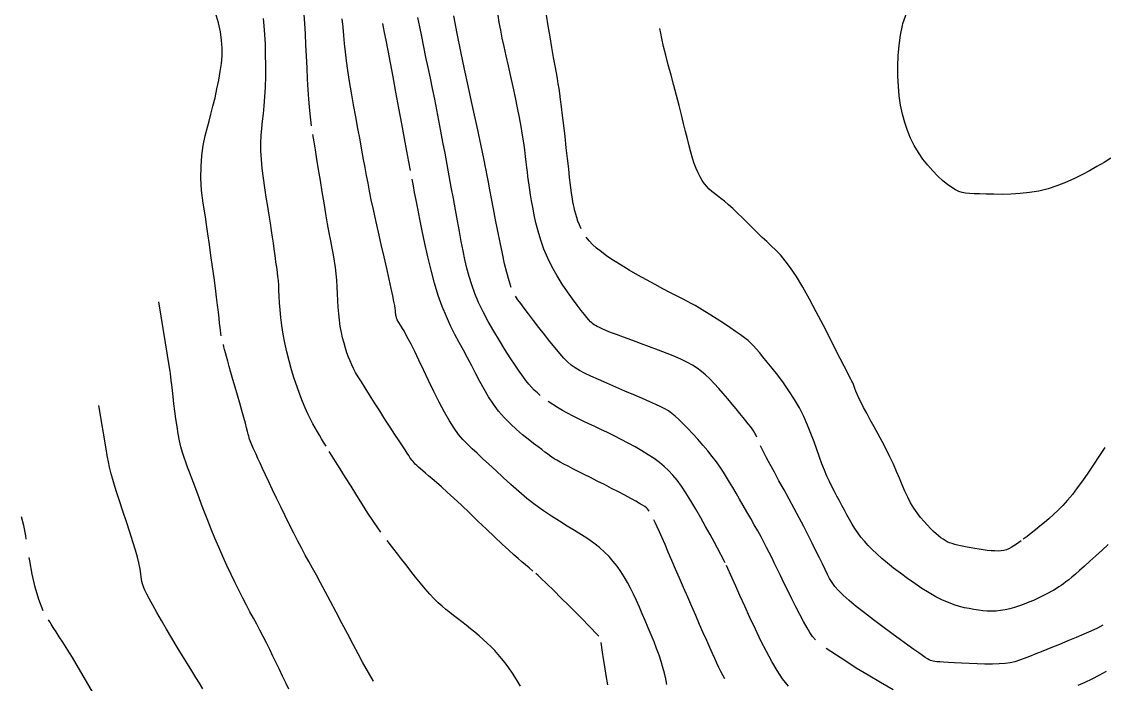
# Model space of a CAD drawing. Header units: millimetres. Extents: x 2235526 to 2245569, y 371981 to 382303.
# Drawn here: x 2242926.4 to 2243146.8, y 377768.9 to 377903.7 of the extents above; entities that cross this region are included whole.
import ezdxf

# ---------------------------------------------------------------- set-up
doc = ezdxf.new("R2010")
doc.units = ezdxf.units.MM
doc.linetypes.add('CONTI', pattern=[0])
for name, color, linetype, transparency in [('145', 10, 'CONTI', 0.7), ('147', 10, 'CONTI', 0.7), ('149', 10, 'CONTI', 0.7), ('151', 10, 'CONTI', 0.7), ('153', 10, 'CONTI', 0.7), ('155', 10, 'CONTI', 0.7), ('157', 10, 'CONTI', 0.7), ('159', 10, 'CONTI', 0.7), ('161', 10, 'CONTI', 0.7), ('163', 10, 'CONTI', 0.7), ('165', 10, 'CONTI', 0.7), ('167', 10, 'CONTI', 0.7), ('169', 10, 'CONTI', 0.7), ('171', 10, 'CONTI', 0.7)]:
    doc.layers.add(name, color=color, linetype=linetype, transparency=transparency)

msp = doc.modelspace()

# ---------------------------------------------------------------- linework, layer by layer
at = {"layer": '145'}
for points in [[(2242927.36, 377798.44), (2242927.25, 377799.13), (2242926.86, 377801.27), (2242926.43, 377803.02)], [(2242930.84, 377783.9), (2242929.93, 377786.19), (2242929.18, 377788.72), (2242928.58, 377791.38), (2242928.08, 377794.08), (2242927.97, 377794.77)]]:
    msp.add_lwpolyline(points, dxfattribs=at)
at = {"layer": '145', "elevation": 145}
msp.add_lwpolyline([(2242943.23, 377763.37), (2242936.81, 377774.41), (2242936.19, 377775.37), (2242935.51, 377776.43), (2242934.8, 377777.54), (2242934.09, 377778.62), (2242933.44, 377779.64), (2242932.86, 377780.54), (2242932.47, 377781.16), (2242932.14, 377781.68), (2242931.87, 377782.1)], dxfattribs=at)
at = {"layer": '147', "elevation": 147}
msp.add_lwpolyline([(2242963.32, 377768.05), (2242962.62, 377769.18), (2242961.87, 377770.37), (2242961.06, 377771.68), (2242960.16, 377773.13), (2242959.15, 377774.77), (2242958.09, 377776.53), (2242956.99, 377778.35), (2242955.9, 377780.18), (2242954.87, 377781.95), (2242953.92, 377783.59), (2242953.1, 377785.04), (2242952.43, 377786.26), (2242951.92, 377787.27), (2242951.52, 377788.1), (2242951.24, 377788.78), (2242951.04, 377789.36), (2242950.9, 377789.87), (2242950.81, 377790.35), (2242950.74, 377790.83), (2242950.68, 377791.36), (2242950.59, 377791.97), (2242950.47, 377792.73), (2242950.27, 377793.66), (2242949.98, 377794.82), (2242949.58, 377796.25), (2242949.06, 377797.96), (2242948.44, 377799.91), (2242947.75, 377802), (2242947.04, 377804.15), (2242946.34, 377806.29), (2242945.69, 377808.32), (2242945.13, 377810.16), (2242944.68, 377811.75), (2242944.33, 377813.1), (2242944.08, 377814.22), (2242943.9, 377815.14), (2242943.77, 377815.88), (2242943.7, 377816.47), (2242942.11, 377825.64)], dxfattribs=at)
at = {"layer": '149', "elevation": 149}
msp.add_lwpolyline([(2242980.81, 377767.95), (2242980.17, 377769.25), (2242979.53, 377770.59), (2242978.88, 377771.94), (2242978.23, 377773.31), (2242977.57, 377774.69), (2242976.91, 377776.05), (2242976.25, 377777.39), (2242975.59, 377778.69), (2242974.92, 377779.95), (2242974.26, 377781.2), (2242973.58, 377782.44), (2242972.89, 377783.72), (2242972.17, 377785.05), (2242971.44, 377786.45), (2242970.67, 377787.96), (2242969.87, 377789.59), (2242969.05, 377791.32), (2242968.21, 377793.13), (2242967.38, 377794.98), (2242966.56, 377796.84), (2242965.77, 377798.7), (2242965.02, 377800.52), (2242964.32, 377802.27), (2242963.66, 377803.95), (2242963.05, 377805.55), (2242962.49, 377807.06), (2242961.96, 377808.48), (2242961.47, 377809.8), (2242961.01, 377811), (2242960.59, 377812.1), (2242960.19, 377813.12), (2242959.82, 377814.11), (2242959.47, 377815.1), (2242959.15, 377816.13), (2242958.85, 377817.24), (2242958.57, 377818.48), (2242958.31, 377819.87), (2242958.06, 377821.37), (2242957.83, 377822.93), (2242957.62, 377824.5), (2242957.43, 377826.02), (2242957.26, 377827.46), (2242957.11, 377828.74), (2242956.98, 377829.84), (2242956.87, 377830.76), (2242956.78, 377831.52), (2242956.7, 377832.13), (2242956.63, 377832.62), (2242956.58, 377833), (2242954.32, 377846.76)], dxfattribs=at)
at = {"layer": '151', "elevation": 151}
for points in [[(2242964.25, 377882.29), (2242964.57, 377883.48), (2242964.95, 377884.9), (2242965.36, 377886.51), (2242965.78, 377888.24), (2242966.18, 377890.03), (2242966.55, 377891.83), (2242966.86, 377893.57), (2242967.09, 377895.22), (2242967.22, 377896.8), (2242967.23, 377898.36), (2242967.12, 377899.97), (2242966.87, 377901.66), (2242966.46, 377903.49), (2242965.89, 377905.5)], [(2242967.05, 377839.81), (2242966.88, 377840.88), (2242966.81, 377841.55), (2242966.71, 377842.4), (2242966.6, 377843.42), (2242966.46, 377844.63), (2242966.29, 377846.05), (2242966.09, 377847.68), (2242965.85, 377849.55), (2242965.58, 377851.63), (2242965.28, 377853.87), (2242964.96, 377856.16), (2242964.64, 377858.42), (2242964.34, 377860.55), (2242964.07, 377862.46), (2242963.85, 377864.06)], [(2242998, 377769.6), (2242995.76, 377773.48), (2242994.9, 377775.12), (2242993.89, 377777.04), (2242992.78, 377779.17), (2242991.61, 377781.4), (2242990.43, 377783.65), (2242989.29, 377785.82), (2242988.22, 377787.82), (2242987.26, 377789.59), (2242986.41, 377791.15), (2242985.62, 377792.57), (2242984.88, 377793.92), (2242984.15, 377795.24), (2242983.42, 377796.6), (2242982.64, 377798.07), (2242981.81, 377799.69), (2242980.94, 377801.42), (2242980.05, 377803.21), (2242979.16, 377805.03), (2242978.29, 377806.82), (2242977.47, 377808.54), (2242976.72, 377810.13), (2242976.04, 377811.56), (2242975.45, 377812.83), (2242974.94, 377813.94), (2242974.5, 377814.91), (2242974.13, 377815.73), (2242973.81, 377816.43), (2242973.55, 377817.01), (2242972.77, 377818.82), (2242972.74, 377818.97), (2242972.7, 377819.16), (2242972.64, 377819.44), (2242972.55, 377819.82), (2242972.41, 377820.37), (2242972.22, 377821.09), (2242971.97, 377822.05), (2242971.63, 377823.24), (2242971.24, 377824.64), (2242970.8, 377826.16), (2242970.34, 377827.76), (2242969.87, 377829.37), (2242969.43, 377830.93), (2242969.02, 377832.37), (2242968.68, 377833.59), (2242968.38, 377834.66), (2242968.13, 377835.59), (2242967.92, 377836.38), (2242967.74, 377837.05), (2242967.6, 377837.6), (2242967.48, 377838.05)]]:
    msp.add_lwpolyline(points, dxfattribs=at)
at = {"layer": '151'}
msp.add_lwpolyline([(2242963.85, 377864.06), (2242963.35, 377866.79), (2242963.04, 377869.4), (2242962.91, 377871.88), (2242962.93, 377874.24), (2242963.09, 377876.47), (2242963.37, 377878.55), (2242963.77, 377880.49), (2242964.25, 377882.29)], dxfattribs=at)
at = {"layer": '153', "elevation": 153}
for points in [[(2242988.38, 377817.37), (2242987.88, 377818.18), (2242987.44, 377818.9), (2242987.03, 377819.6), (2242986.61, 377820.33), (2242986.17, 377821.1), (2242985.7, 377821.96), (2242985.21, 377822.91), (2242984.69, 377823.97), (2242984.15, 377825.15), (2242983.6, 377826.45), (2242983.04, 377827.89), (2242982.47, 377829.46), (2242981.91, 377831.14), (2242981.37, 377832.91), (2242980.86, 377834.73), (2242980.39, 377836.57), (2242979.98, 377838.4), (2242979.64, 377840.19), (2242979.37, 377841.91), (2242979.18, 377843.54), (2242979.03, 377845.09), (2242978.93, 377846.53), (2242978.85, 377847.86), (2242978.79, 377849.06), (2242978.74, 377850.14), (2242978.67, 377851.08), (2242978.59, 377851.91), (2242978.51, 377852.67), (2242978.41, 377853.38), (2242978.31, 377854.1), (2242978.19, 377854.84), (2242978.07, 377855.64), (2242977.95, 377856.54), (2242977.81, 377857.54), (2242977.65, 377858.65), (2242977.48, 377859.89), (2242977.28, 377861.25), (2242977.06, 377862.74), (2242976.8, 377864.37), (2242976.51, 377866.14), (2242976.21, 377868.01), (2242975.91, 377869.95), (2242975.63, 377871.9), (2242975.39, 377873.83), (2242975.21, 377875.68), (2242975.11, 377877.43), (2242975.1, 377879.03), (2242975.17, 377880.54), (2242975.29, 377881.99), (2242975.45, 377883.45), (2242975.63, 377884.98), (2242975.8, 377886.61), (2242975.94, 377888.41), (2242976.04, 377890.42), (2242976.09, 377892.57), (2242976.11, 377894.79), (2242976.08, 377897.01), (2242976.02, 377899.15), (2242975.92, 377901.13), (2242975.8, 377902.88), (2242975.64, 377904.36)], [(2242999.51, 377799.93), (2242998.76, 377801), (2242997.91, 377802.26), (2242996.9, 377803.79), (2242995.8, 377805.52), (2242994.63, 377807.35), (2242993.46, 377809.22), (2242992.31, 377811.04), (2242991.25, 377812.76), (2242990.3, 377814.28), (2242989.61, 377815.38), (2242989.03, 377816.32)], [(2243027.96, 377768.57), (2243027.12, 377769.93), (2243026.31, 377771.19), (2243025.54, 377772.32), (2243024.81, 377773.32), (2243024.1, 377774.22), (2243023.4, 377775.05), (2243022.69, 377775.83), (2243021.95, 377776.57), (2243021.18, 377777.3), (2243020.37, 377778.04), (2243019.52, 377778.78), (2243018.64, 377779.53), (2243017.75, 377780.26), (2243016.86, 377780.97), (2243015.99, 377781.66), (2243015.14, 377782.32), (2243014.33, 377782.94), (2243013.54, 377783.54), (2243012.77, 377784.16), (2243011.99, 377784.82), (2243011.19, 377785.54), (2243010.36, 377786.35), (2243009.48, 377787.28), (2243008.55, 377788.35), (2243007.58, 377789.51), (2243006.59, 377790.74), (2243005.61, 377791.99), (2243004.66, 377793.22), (2243003.76, 377794.39), (2243002.94, 377795.46), (2243002.18, 377796.43), (2243001.48, 377797.31), (2243000.82, 377798.17)]]:
    msp.add_lwpolyline(points, dxfattribs=at)
at = {"layer": '155', "elevation": 155}
for points in [[(2242985.42, 377882.52), (2242985.26, 377883.73), (2242985.11, 377884.99), (2242984.98, 377886.37), (2242984.86, 377887.93), (2242984.74, 377889.88), (2242984.63, 377892.04), (2242984.52, 377894.33), (2242984.41, 377896.68), (2242984.29, 377899.02), (2242984.17, 377901.26), (2242984.04, 377903.34), (2242983.89, 377905.19)], [(2243030.48, 377791.98), (2243029.69, 377792.66), (2243028.97, 377793.27), (2243028.24, 377793.87), (2243027.46, 377794.52), (2243026.58, 377795.28), (2243025.54, 377796.22), (2243024.2, 377797.47), (2243022.66, 377798.92), (2243021, 377800.5), (2243019.28, 377802.15), (2243017.56, 377803.8), (2243015.91, 377805.37), (2243014.38, 377806.8), (2243013.04, 377808.04), (2243011.86, 377809.09), (2243010.85, 377809.98), (2243009.97, 377810.72), (2243009.22, 377811.35), (2243008.58, 377811.88), (2243008.04, 377812.34), (2243007.57, 377812.75), (2243007.18, 377813.11), (2243006.83, 377813.44), (2243006.54, 377813.74), (2243006.29, 377814.02), (2243006.07, 377814.28), (2243005.86, 377814.54), (2243005.66, 377814.8), (2243005.45, 377815.1), (2243005.19, 377815.48), (2243004.87, 377815.97), (2243004.45, 377816.61), (2243003.92, 377817.44), (2243003.23, 377818.5), (2243002.39, 377819.79), (2243001.42, 377821.28), (2243000.37, 377822.9), (2242999.29, 377824.57), (2242998.23, 377826.22), (2242997.22, 377827.8), (2242996.32, 377829.22), (2242995.56, 377830.44), (2242994.93, 377831.48), (2242994.4, 377832.38), (2242993.96, 377833.19), (2242993.59, 377833.95), (2242993.26, 377834.71), (2242992.94, 377835.5), (2242992.63, 377836.36), (2242992.32, 377837.3), (2242992.03, 377838.31), (2242991.75, 377839.39), (2242991.5, 377840.53), (2242991.28, 377841.74), (2242991.1, 377842.99), (2242990.96, 377844.3), (2242990.86, 377845.65), (2242990.78, 377847.02), (2242990.71, 377848.4), (2242990.64, 377849.78), (2242990.55, 377851.13), (2242990.43, 377852.45), (2242990.28, 377853.73), (2242990.1, 377855.01), (2242989.88, 377856.31), (2242989.62, 377857.68), (2242989.34, 377859.17), (2242989.03, 377860.8), (2242988.69, 377862.63), (2242988.34, 377864.67), (2242987.97, 377866.86), (2242987.59, 377869.14), (2242987.22, 377871.43), (2242986.86, 377873.66), (2242986.52, 377875.76), (2242986.21, 377877.66), (2242985.94, 377879.31), (2242985.7, 377880.76)], [(2243043.9, 377778.75), (2243041.73, 377781), (2243040.6, 377782.15), (2243039.26, 377783.5), (2243037.78, 377784.97), (2243036.24, 377786.5), (2243034.72, 377788), (2243033.28, 377789.39), (2243032, 377790.6), (2243031.52, 377791.05), (2243031.07, 377791.46)], [(2243045.69, 377768.83), (2243045.39, 377770.76), (2243045.11, 377772.56), (2243044.86, 377774.16), (2243044.65, 377775.51), (2243044.34, 377777.44)]]:
    msp.add_lwpolyline(points, dxfattribs=at)
at = {"layer": '157', "elevation": 157}
msp.add_lwpolyline([(2243057.75, 377768.94), (2243057.51, 377770.07), (2243057.25, 377771.2), (2243056.94, 377772.36), (2243056.58, 377773.58), (2243056.15, 377774.87), (2243055.65, 377776.22), (2243055.12, 377777.61), (2243054.54, 377779.04), (2243053.94, 377780.47), (2243053.34, 377781.9), (2243052.73, 377783.3), (2243052.14, 377784.67), (2243051.55, 377785.99), (2243050.96, 377787.27), (2243050.35, 377788.5), (2243049.73, 377789.69), (2243049.07, 377790.83), (2243048.38, 377791.92), (2243047.63, 377792.97), (2243046.83, 377793.96), (2243045.96, 377794.93), (2243045.02, 377795.86), (2243044, 377796.76), (2243042.88, 377797.64), (2243041.67, 377798.51), (2243040.34, 377799.37), (2243038.93, 377800.25), (2243037.43, 377801.15), (2243035.87, 377802.1), (2243034.25, 377803.12), (2243032.6, 377804.23), (2243030.93, 377805.43), (2243029.25, 377806.75), (2243027.59, 377808.15), (2243025.96, 377809.59), (2243024.39, 377811.03), (2243022.9, 377812.42), (2243021.51, 377813.73), (2243020.24, 377814.91), (2243019.1, 377815.94), (2243018.08, 377816.87), (2243017.14, 377817.77), (2243016.24, 377818.72), (2243015.36, 377819.78), (2243014.46, 377821.03), (2243013.51, 377822.53), (2243012.49, 377824.33), (2243011.42, 377826.36), (2243010.33, 377828.53), (2243009.25, 377830.73), (2243008.22, 377832.89), (2243007.27, 377834.89), (2243006.42, 377836.65), (2243005.71, 377838.1), (2243005.12, 377839.24), (2243004.64, 377840.13), (2243004.26, 377840.81), (2243003.95, 377841.31), (2243003.71, 377841.69), (2243003.52, 377841.97), (2243002.85, 377843.11), (2243002.79, 377843.26), (2243002.74, 377843.43), (2243002.69, 377843.61), (2243002.64, 377843.79), (2243002.59, 377843.99), (2243002.56, 377844.21), (2243002.53, 377844.43), (2243002.51, 377844.66), (2243002.48, 377844.97), (2243002.43, 377845.39), (2243002.34, 377846), (2243002.19, 377846.84), (2243001.96, 377847.97), (2243001.65, 377849.46), (2243001.24, 377851.33), (2243000.74, 377853.5), (2243000.19, 377855.88), (2242999.62, 377858.38), (2242999.04, 377860.88), (2242998.5, 377863.29), (2242998.01, 377865.52), (2242997.59, 377867.49), (2242997.23, 377869.25), (2242996.92, 377870.87), (2242996.63, 377872.44), (2242996.34, 377874.03), (2242996.03, 377875.72), (2242995.69, 377877.58), (2242995.3, 377879.68), (2242994.87, 377881.96), (2242994.42, 377884.35), (2242993.97, 377886.8), (2242993.54, 377889.23), (2242993.14, 377891.57), (2242992.8, 377893.76), (2242992.53, 377895.74), (2242992.32, 377897.56), (2242992.14, 377899.27), (2242991.99, 377900.93), (2242991.83, 377902.59), (2242991.66, 377904.32)], dxfattribs=at)
at = {"layer": '159', "elevation": 159}
for points in [[(2243005.55, 377873.48), (2243005.22, 377875.23), (2243004.83, 377877.35), (2243004.34, 377879.97), (2243003.79, 377882.95), (2243003.19, 377886.13), (2243002.59, 377889.36), (2243002, 377892.49), (2243001.46, 377895.36), (2243001, 377897.84), (2243000.59, 377899.96), (2243000.3, 377901.52), (2243000.08, 377902.62), (2242999.94, 377903.36)], [(2243054.16, 377804.16), (2243054, 377804.4), (2243053.81, 377804.62), (2243053.57, 377804.85), (2243053.24, 377805.1), (2243052.78, 377805.4), (2243052.18, 377805.76), (2243051.4, 377806.2), (2243050.39, 377806.75), (2243049.19, 377807.39), (2243047.87, 377808.08), (2243046.47, 377808.81), (2243045.02, 377809.56), (2243043.58, 377810.3), (2243042.19, 377811), (2243040.9, 377811.65), (2243039.71, 377812.25), (2243038.62, 377812.8), (2243037.63, 377813.3), (2243036.76, 377813.75), (2243035.99, 377814.15), (2243035.34, 377814.51), (2243034.79, 377814.84), (2243034.32, 377815.14), (2243033.87, 377815.46), (2243033.42, 377815.8), (2243032.9, 377816.2), (2243032.29, 377816.68), (2243031.53, 377817.26), (2243030.61, 377817.96), (2243029.54, 377818.78), (2243028.37, 377819.72), (2243027.14, 377820.77), (2243025.89, 377821.92), (2243024.66, 377823.16), (2243023.5, 377824.5), (2243022.43, 377825.92), (2243021.45, 377827.4), (2243020.54, 377828.95), (2243019.67, 377830.52), (2243018.84, 377832.12), (2243018.02, 377833.73), (2243017.19, 377835.32), (2243016.33, 377836.9), (2243015.47, 377838.49), (2243014.59, 377840.13), (2243013.72, 377841.87), (2243012.86, 377843.74), (2243012.02, 377845.78), (2243011.22, 377848.03), (2243010.45, 377850.51), (2243009.74, 377853.16), (2243009.07, 377855.88), (2243008.47, 377858.58), (2243007.92, 377861.18), (2243007.44, 377863.58), (2243007.02, 377865.7), (2243006.69, 377867.45), (2243006.4, 377868.95), (2243006.14, 377870.34), (2243005.88, 377871.72)], [(2243069.53, 377770.06), (2243069.1, 377770.83), (2243068.7, 377771.59), (2243068.3, 377772.38), (2243067.9, 377773.23), (2243067.47, 377774.17), (2243066.99, 377775.23), (2243066.46, 377776.44), (2243065.84, 377777.85), (2243065.15, 377779.43), (2243064.4, 377781.13), (2243063.62, 377782.92), (2243062.8, 377784.79), (2243061.97, 377786.7), (2243061.14, 377788.62), (2243060.32, 377790.52), (2243059.52, 377792.37), (2243058.75, 377794.15), (2243058.03, 377795.82), (2243057.36, 377797.37), (2243056.75, 377798.77), (2243056.22, 377799.98), (2243055.78, 377800.95), (2243055.42, 377801.74), (2243055.11, 377802.4)]]:
    msp.add_lwpolyline(points, dxfattribs=at)
at = {"layer": '161', "elevation": 161}
for points in [[(2243031.97, 377827.72), (2243031.67, 377827.96), (2243031.39, 377828.21), (2243030.76, 377828.77), (2243030.18, 377829.36), (2243029.61, 377829.99), (2243029.03, 377830.73), (2243028.39, 377831.59), (2243027.67, 377832.63), (2243026.84, 377833.88), (2243025.87, 377835.36), (2243024.79, 377837.04), (2243023.66, 377838.87), (2243022.52, 377840.79), (2243021.4, 377842.76), (2243020.36, 377844.72), (2243019.43, 377846.62), (2243018.65, 377848.44), (2243018.01, 377850.18), (2243017.48, 377851.89), (2243017.02, 377853.59), (2243016.63, 377855.32), (2243016.26, 377857.13), (2243015.9, 377859.03), (2243015.52, 377861.07), (2243015.12, 377863.21), (2243014.71, 377865.44), (2243014.29, 377867.73), (2243013.86, 377870.06), (2243013.43, 377872.39), (2243013.01, 377874.7), (2243012.59, 377876.98), (2243012.17, 377879.22), (2243011.75, 377881.43), (2243011.34, 377883.62), (2243010.92, 377885.79), (2243010.49, 377887.94), (2243010.05, 377890.1), (2243009.6, 377892.25), (2243009.15, 377894.4), (2243008.7, 377896.52), (2243008.26, 377898.61), (2243007.84, 377900.67), (2243007.44, 377902.66), (2243007.08, 377904.6)], [(2243069.62, 377793.66), (2243069.49, 377793.95), (2243068.07, 377796.65), (2243067.38, 377797.92), (2243066.55, 377799.42), (2243065.62, 377801.08), (2243064.63, 377802.83), (2243063.6, 377804.6), (2243062.58, 377806.3), (2243061.59, 377807.87), (2243060.68, 377809.24), (2243059.8, 377810.44), (2243058.95, 377811.49), (2243058.09, 377812.42), (2243057.18, 377813.27), (2243056.21, 377814.07), (2243055.13, 377814.86), (2243053.94, 377815.65), (2243052.64, 377816.44), (2243051.28, 377817.24), (2243049.86, 377818.01), (2243048.43, 377818.77), (2243047.01, 377819.49), (2243045.64, 377820.17), (2243044.32, 377820.79), (2243043.06, 377821.38), (2243041.86, 377821.93), (2243040.71, 377822.47), (2243039.6, 377823), (2243038.53, 377823.53), (2243037.49, 377824.07), (2243036.46, 377824.66), (2243035.46, 377825.26), (2243034.5, 377825.87), (2243033.6, 377826.49)], [(2243082.48, 377768.55), (2243081.29, 377770.1), (2243080.17, 377771.78), (2243079.08, 377773.62), (2243077.99, 377775.63), (2243076.87, 377777.83), (2243075.74, 377780.16), (2243074.63, 377782.52), (2243073.57, 377784.83), (2243072.6, 377786.99), (2243071.74, 377788.92), (2243071.03, 377790.54), (2243069.85, 377793.15)]]:
    msp.add_lwpolyline(points, dxfattribs=at)
at = {"layer": '163', "elevation": 163}
for points in [[(2243026.08, 377849.66), (2243025.62, 377851), (2243025.15, 377852.7), (2243024.72, 377854.5), (2243024.27, 377856.56), (2243023.81, 377858.79), (2243023.34, 377861.12), (2243022.89, 377863.45), (2243022.46, 377865.68), (2243022.07, 377867.74), (2243021.72, 377869.54), (2243021.43, 377871.1), (2243021.17, 377872.42), (2243020.96, 377873.54), (2243020.77, 377874.48), (2243020.63, 377875.24), (2243020.5, 377875.87), (2243019.11, 377882.36), (2243018.58, 377884.7), (2243017.96, 377887.51), (2243017.27, 377890.67), (2243016.54, 377894.09), (2243015.8, 377897.67), (2243015.08, 377901.31), (2243014.41, 377904.9)], [(2243087.97, 377778.02), (2243087.39, 377778.7), (2243086.84, 377779.49), (2243086.26, 377780.46), (2243085.57, 377781.7), (2243084.81, 377783.13), (2243084, 377784.7), (2243083.17, 377786.34), (2243082.35, 377788), (2243081.56, 377789.6), (2243080.83, 377791.1), (2243080.19, 377792.43), (2243079.6, 377793.63), (2243079.06, 377794.74), (2243078.54, 377795.78), (2243078.02, 377796.81), (2243077.48, 377797.85), (2243076.89, 377798.95), (2243076.23, 377800.14), (2243075.53, 377801.39), (2243074.79, 377802.69), (2243074.03, 377804), (2243073.27, 377805.31), (2243072.52, 377806.59), (2243071.81, 377807.81), (2243071.15, 377808.96), (2243070.51, 377810.05), (2243069.88, 377811.09), (2243069.24, 377812.12), (2243068.56, 377813.14), (2243067.81, 377814.19), (2243066.98, 377815.28), (2243066.06, 377816.43), (2243065.07, 377817.6), (2243064.03, 377818.78), (2243062.99, 377819.91), (2243061.98, 377820.99), (2243061.03, 377821.96), (2243060.16, 377822.8), (2243059.41, 377823.5), (2243058.73, 377824.06), (2243058.05, 377824.55), (2243057.32, 377824.99), (2243056.48, 377825.42), (2243055.47, 377825.89), (2243054.24, 377826.43), (2243052.74, 377827.07), (2243051.04, 377827.8), (2243049.21, 377828.58), (2243047.34, 377829.38), (2243045.5, 377830.17), (2243043.79, 377830.93), (2243042.27, 377831.61), (2243041, 377832.21), (2243039.96, 377832.75), (2243039.07, 377833.29), (2243038.28, 377833.86), (2243037.54, 377834.51), (2243036.78, 377835.29), (2243035.93, 377836.24), (2243034.97, 377837.39), (2243033.91, 377838.7), (2243032.8, 377840.11), (2243031.68, 377841.55), (2243030.59, 377842.96), (2243029.57, 377844.29), (2243028.67, 377845.48), (2243028, 377846.37), (2243027.43, 377847.16), (2243026.95, 377847.9)], [(2243103.79, 377767.84), (2243101.2, 377769.29), (2243098.67, 377770.8), (2243096.28, 377772.27), (2243094.12, 377773.65), (2243092.27, 377774.85), (2243091.11, 377775.61), (2243090.15, 377776.26)], [(2243147.15, 377771.55), (2243145.64, 377770.73), (2243144.19, 377770.01), (2243142.77, 377769.35), (2243141.35, 377768.71)]]:
    msp.add_lwpolyline(points, dxfattribs=at)
at = {"layer": '165', "elevation": 165}
for points in [[(2243076.02, 377819.24), (2243075.83, 377819.66), (2243075.63, 377820.05), (2243075.37, 377820.49), (2243075.07, 377820.94), (2243074.72, 377821.42), (2243074.31, 377821.96), (2243073.82, 377822.56), (2243073.26, 377823.25), (2243072.6, 377824.05), (2243071.85, 377824.96), (2243071.03, 377825.96), (2243070.14, 377827.01), (2243069.22, 377828.08), (2243068.29, 377829.14), (2243067.37, 377830.14), (2243066.47, 377831.06), (2243065.62, 377831.87), (2243064.78, 377832.59), (2243063.91, 377833.23), (2243062.97, 377833.83), (2243061.92, 377834.41), (2243060.73, 377834.98), (2243059.35, 377835.59), (2243057.76, 377836.23), (2243056.02, 377836.91), (2243054.19, 377837.6), (2243052.35, 377838.28), (2243050.57, 377838.93), (2243048.92, 377839.53), (2243047.47, 377840.07), (2243046.28, 377840.53), (2243045.33, 377840.91), (2243044.58, 377841.23), (2243044.01, 377841.49), (2243043.56, 377841.72), (2243043.22, 377841.91), (2243042.95, 377842.08), (2243042.7, 377842.25), (2243042.46, 377842.45), (2243042.19, 377842.7), (2243041.87, 377843.05), (2243041.46, 377843.53), (2243040.94, 377844.17), (2243040.28, 377845), (2243039.46, 377846.06), (2243038.52, 377847.32), (2243037.5, 377848.75), (2243036.44, 377850.32), (2243035.39, 377852.01), (2243034.39, 377853.77), (2243033.48, 377855.59), (2243032.71, 377857.44), (2243032.06, 377859.28), (2243031.52, 377861.08), (2243031.08, 377862.81), (2243030.72, 377864.45), (2243030.43, 377865.96), (2243030.19, 377867.31), (2243029.99, 377868.49), (2243029.83, 377869.53), (2243029.69, 377870.46), (2243029.57, 377871.34), (2243029.46, 377872.2), (2243029.35, 377873.1), (2243029.24, 377874.06), (2243029.11, 377875.13), (2243028.97, 377876.33), (2243028.81, 377877.64), (2243028.61, 377879.09), (2243028.37, 377880.66), (2243028.08, 377882.38), (2243027.74, 377884.23), (2243027.35, 377886.22), (2243026.91, 377888.31), (2243026.44, 377890.45), (2243025.96, 377892.6), (2243025.48, 377894.71), (2243025.03, 377896.74), (2243024.61, 377898.64), (2243024.24, 377900.38), (2243023.92, 377902), (2243023.63, 377903.54), (2243023.37, 377905.06)], [(2243146.44, 377781), (2243145.34, 377780.38), (2243144, 377779.73), (2243142.61, 377779.12), (2243141.04, 377778.46), (2243139.34, 377777.77), (2243137.6, 377777.06), (2243135.88, 377776.37), (2243134.26, 377775.72), (2243132.79, 377775.13), (2243131.54, 377774.62), (2243130.46, 377774.19), (2243129.49, 377773.84), (2243128.56, 377773.55), (2243127.61, 377773.34), (2243126.57, 377773.18), (2243125.38, 377773.09), (2243124, 377773.05), (2243122.47, 377773.06), (2243120.87, 377773.1), (2243119.25, 377773.17), (2243117.69, 377773.25), (2243116.26, 377773.33), (2243115.03, 377773.4), (2243114.04, 377773.46), (2243113.27, 377773.51), (2243112.69, 377773.55), (2243112.25, 377773.6), (2243111.91, 377773.66), (2243111.63, 377773.73), (2243111.37, 377773.83), (2243111.1, 377773.96), (2243110.76, 377774.15), (2243110.32, 377774.43), (2243109.74, 377774.82), (2243108.98, 377775.34), (2243108.01, 377776.04), (2243106.77, 377776.93), (2243105.26, 377778.03), (2243103.54, 377779.29), (2243101.69, 377780.65), (2243099.81, 377782.07), (2243097.97, 377783.47), (2243096.27, 377784.81), (2243094.8, 377786.03), (2243093.61, 377787.08), (2243092.68, 377788), (2243091.94, 377788.84), (2243091.35, 377789.63), (2243090.86, 377790.45), (2243090.4, 377791.32), (2243089.92, 377792.3), (2243089.37, 377793.43), (2243088.76, 377794.71), (2243088.07, 377796.12), (2243087.32, 377797.65), (2243086.49, 377799.29), (2243085.61, 377801.02), (2243084.66, 377802.84), (2243083.65, 377804.72), (2243082.61, 377806.63), (2243081.57, 377808.52), (2243080.55, 377810.35), (2243079.61, 377812.08), (2243078.75, 377813.65), (2243078.01, 377815.03), (2243077.32, 377816.4), (2243076.81, 377817.48)]]:
    msp.add_lwpolyline(points, dxfattribs=at)
at = {"layer": '167', "elevation": 167}
for points in [[(2243040.28, 377861.62), (2243039.94, 377862.38), (2243039.64, 377863.14), (2243039.4, 377863.88), (2243039.19, 377864.6), (2243039.01, 377865.28), (2243038.86, 377865.9), (2243038.73, 377866.49), (2243038.61, 377867.07), (2243038.5, 377867.71), (2243038.39, 377868.46), (2243038.27, 377869.39), (2243038.13, 377870.55), (2243037.95, 377872.02), (2243037.75, 377873.82), (2243037.52, 377875.88), (2243037.27, 377878.09), (2243037.01, 377880.36), (2243036.76, 377882.57), (2243036.52, 377884.62), (2243036.3, 377886.41), (2243036.11, 377887.88), (2243035.95, 377889.08), (2243035.79, 377890.12), (2243035.63, 377891.1), (2243035.45, 377892.13), (2243035.24, 377893.3), (2243034.99, 377894.72), (2243034.69, 377896.46), (2243034.34, 377898.46), (2243033.98, 377900.62), (2243033.6, 377902.84), (2243033.24, 377905.04)], [(2243147.56, 377797.42), (2243146.29, 377796.23), (2243145.04, 377795.08), (2243143.84, 377793.99), (2243142.73, 377792.99), (2243141.73, 377792.1), (2243140.87, 377791.36), (2243140.14, 377790.73), (2243139.5, 377790.21), (2243138.95, 377789.78), (2243138.44, 377789.4), (2243137.96, 377789.07), (2243137.49, 377788.76), (2243136.99, 377788.44), (2243136.47, 377788.13), (2243135.91, 377787.81), (2243135.31, 377787.48), (2243134.66, 377787.14), (2243133.95, 377786.79), (2243133.17, 377786.42), (2243132.33, 377786.03), (2243131.42, 377785.65), (2243130.47, 377785.27), (2243129.5, 377784.91), (2243128.51, 377784.59), (2243127.53, 377784.31), (2243126.57, 377784.09), (2243125.63, 377783.94), (2243124.72, 377783.86), (2243123.82, 377783.83), (2243122.93, 377783.85), (2243122.04, 377783.92), (2243121.14, 377784.03), (2243120.22, 377784.17), (2243119.28, 377784.34), (2243118.29, 377784.54), (2243117.26, 377784.8), (2243116.17, 377785.14), (2243115.02, 377785.57), (2243113.8, 377786.1), (2243112.49, 377786.76), (2243111.1, 377787.55), (2243109.65, 377788.45), (2243108.17, 377789.44), (2243106.69, 377790.47), (2243105.25, 377791.53), (2243103.88, 377792.59), (2243102.61, 377793.61), (2243101.47, 377794.57), (2243100.44, 377795.49), (2243099.51, 377796.36), (2243098.68, 377797.21), (2243097.92, 377798.05), (2243097.23, 377798.9), (2243096.59, 377799.76), (2243095.99, 377800.64), (2243095.42, 377801.55), (2243094.88, 377802.48), (2243094.36, 377803.43), (2243093.85, 377804.38), (2243093.34, 377805.33), (2243092.84, 377806.28), (2243092.34, 377807.23), (2243091.83, 377808.18), (2243091.32, 377809.17), (2243090.81, 377810.2), (2243090.3, 377811.3), (2243089.79, 377812.48), (2243089.28, 377813.77), (2243088.77, 377815.17), (2243088.24, 377816.68), (2243087.68, 377818.28), (2243087.06, 377819.94), (2243086.37, 377821.66), (2243085.59, 377823.4), (2243084.7, 377825.15), (2243083.68, 377826.9), (2243082.58, 377828.61), (2243081.44, 377830.25), (2243080.29, 377831.8), (2243079.19, 377833.22), (2243078.17, 377834.49), (2243077.28, 377835.58), (2243076.55, 377836.47), (2243075.93, 377837.2), (2243075.38, 377837.81), (2243074.84, 377838.35), (2243074.25, 377838.87), (2243073.56, 377839.41), (2243072.73, 377840.02), (2243071.7, 377840.73), (2243070.53, 377841.53), (2243069.26, 377842.37), (2243067.95, 377843.22), (2243066.66, 377844.04), (2243065.45, 377844.8), (2243064.37, 377845.46), (2243063.46, 377845.99), (2243062.67, 377846.43), (2243061.94, 377846.82), (2243061.2, 377847.2), (2243060.4, 377847.61), (2243059.45, 377848.08), (2243058.31, 377848.67), (2243056.92, 377849.4), (2243055.33, 377850.25), (2243053.62, 377851.19), (2243051.85, 377852.19), (2243050.08, 377853.2), (2243048.4, 377854.21), (2243046.85, 377855.17), (2243045.53, 377856.06), (2243044.4, 377856.88), (2243043.43, 377857.66), (2243042.61, 377858.4), (2243041.92, 377859.13), (2243041.34, 377859.86)]]:
    msp.add_lwpolyline(points, dxfattribs=at)
at = {"layer": '169', "elevation": 169}
for points in [[(2243129.86, 377798.16), (2243129.37, 377797.81), (2243128.91, 377797.49), (2243128.33, 377797.1), (2243127.8, 377796.78), (2243127.31, 377796.52), (2243126.82, 377796.32), (2243126.31, 377796.18), (2243125.77, 377796.1), (2243125.16, 377796.06), (2243124.48, 377796.07), (2243123.73, 377796.12), (2243122.93, 377796.2), (2243122.1, 377796.31), (2243121.26, 377796.43), (2243120.43, 377796.57), (2243119.63, 377796.71), (2243118.87, 377796.84), (2243118.16, 377796.97), (2243117.5, 377797.11), (2243116.88, 377797.25), (2243116.3, 377797.4), (2243115.77, 377797.57), (2243115.27, 377797.75), (2243114.8, 377797.95), (2243114.36, 377798.18), (2243113.93, 377798.44), (2243113.49, 377798.75), (2243113.03, 377799.12), (2243112.54, 377799.56), (2243112, 377800.06), (2243111.39, 377800.65), (2243110.74, 377801.32), (2243110.06, 377802.08), (2243109.36, 377802.91), (2243108.67, 377803.82), (2243107.99, 377804.81), (2243107.34, 377805.88), (2243106.74, 377807.02), (2243106.16, 377808.23), (2243105.6, 377809.51), (2243105.04, 377810.85), (2243104.45, 377812.25), (2243103.82, 377813.71), (2243103.13, 377815.21), (2243102.38, 377816.75), (2243101.57, 377818.31), (2243100.74, 377819.85), (2243099.92, 377821.35), (2243099.13, 377822.77), (2243098.41, 377824.09), (2243097.77, 377825.27), (2243097.24, 377826.3), (2243096.82, 377827.18), (2243096.49, 377827.93), (2243096.22, 377828.56), (2243096.01, 377829.09), (2243095.84, 377829.54), (2243095.69, 377829.91), (2243095.55, 377830.25), (2243095.39, 377830.6), (2243095.16, 377831.04), (2243094.84, 377831.65), (2243094.4, 377832.5), (2243093.8, 377833.67), (2243093.01, 377835.22), (2243092, 377837.21), (2243090.82, 377839.53), (2243089.52, 377842.06), (2243088.14, 377844.68), (2243086.74, 377847.27), (2243085.37, 377849.71), (2243084.08, 377851.86), (2243082.9, 377853.64), (2243081.83, 377855.09), (2243080.84, 377856.28), (2243079.9, 377857.28), (2243078.99, 377858.15), (2243078.08, 377858.98), (2243077.14, 377859.84), (2243076.16, 377860.77), (2243075.16, 377861.76), (2243074.13, 377862.78), (2243073.12, 377863.8), (2243072.13, 377864.78), (2243071.18, 377865.69), (2243070.29, 377866.5), (2243069.48, 377867.19), (2243068.74, 377867.77), (2243068.07, 377868.28), (2243067.45, 377868.74), (2243066.88, 377869.19), (2243066.35, 377869.66), (2243065.85, 377870.17), (2243065.38, 377870.74), (2243064.93, 377871.4), (2243064.5, 377872.14), (2243064.09, 377872.96), (2243063.69, 377873.87), (2243063.32, 377874.87), (2243062.95, 377875.97), (2243062.6, 377877.16), (2243062.25, 377878.46), (2243061.9, 377879.86), (2243061.53, 377881.38), (2243061.13, 377883.01), (2243060.7, 377884.77), (2243060.23, 377886.66), (2243059.7, 377888.67), (2243059.15, 377890.75), (2243058.58, 377892.86), (2243058.03, 377894.92), (2243057.52, 377896.89), (2243057.07, 377898.7), (2243056.7, 377900.29), (2243056.48, 377901.36), (2243056.31, 377902.31)], [(2243146.83, 377817.09), (2243145.64, 377815.29), (2243144.49, 377813.55), (2243143.38, 377811.89), (2243142.3, 377810.33), (2243141.26, 377808.89), (2243140.25, 377807.59), (2243139.25, 377806.42), (2243138.28, 377805.35), (2243137.33, 377804.37), (2243136.39, 377803.48), (2243135.47, 377802.64), (2243134.55, 377801.85), (2243133.64, 377801.09), (2243132.75, 377800.36), (2243131.88, 377799.68), (2243131.05, 377799.04), (2243130.27, 377798.46)]]:
    msp.add_lwpolyline(points, dxfattribs=at)
at = {"layer": '171'}
msp.add_lwpolyline([(2243105.76, 377903.37), (2243107.69, 377908.83), (2243110.24, 377914.92), (2243113.16, 377921.51), (2243116.23, 377928.46), (2243119.21, 377935.63), (2243121.88, 377942.9), (2243123.99, 377950.12), (2243125.32, 377957.16)], dxfattribs=at)
at = {"layer": '171', "elevation": 171}
msp.add_lwpolyline([(2243148.11, 377875.94), (2243146.72, 377875.09), (2243145.26, 377874.23), (2243143.74, 377873.38), (2243142.17, 377872.54), (2243140.54, 377871.73), (2243138.85, 377870.98), (2243137.1, 377870.3), (2243135.3, 377869.73), (2243133.45, 377869.27), (2243131.55, 377868.95), (2243129.64, 377868.75), (2243127.76, 377868.64), (2243125.95, 377868.6), (2243124.26, 377868.62), (2243122.72, 377868.65), (2243121.37, 377868.69), (2243120.26, 377868.72), (2243119.33, 377868.75), (2243118.53, 377868.82), (2243117.82, 377868.95), (2243117.15, 377869.16), (2243116.46, 377869.49), (2243115.7, 377869.96), (2243114.84, 377870.59), (2243113.89, 377871.38), (2243112.88, 377872.3), (2243111.85, 377873.36), (2243110.82, 377874.52), (2243109.83, 377875.78), (2243108.91, 377877.12), (2243108.07, 377878.54), (2243107.33, 377880.03), (2243106.69, 377881.59), (2243106.14, 377883.22), (2243105.68, 377884.94), (2243105.31, 377886.74), (2243105.03, 377888.63), (2243104.85, 377890.6), (2243104.75, 377892.63), (2243104.74, 377894.7), (2243104.83, 377896.8), (2243105.01, 377898.88), (2243105.29, 377900.94), (2243105.66, 377902.94), (2243105.76, 377903.37)], dxfattribs=at)

doc.saveas('drawing.dxf')
